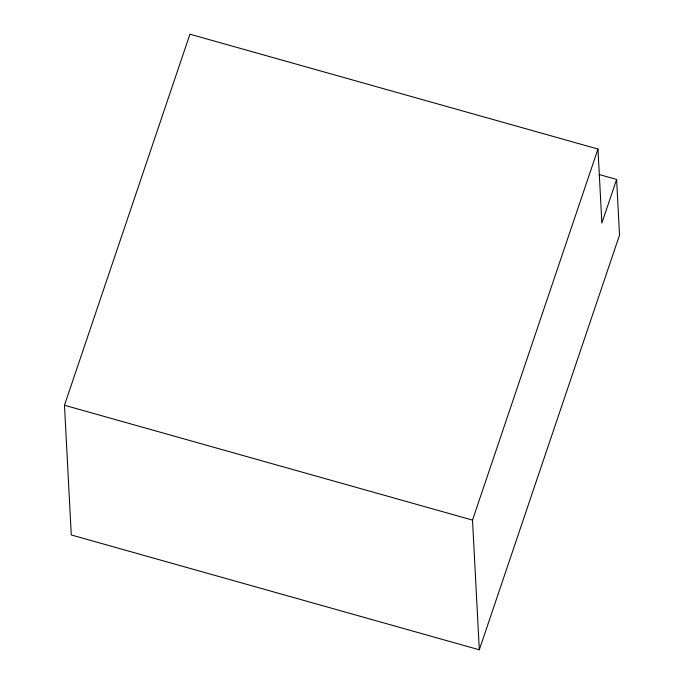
<?xml version="1.0" encoding="UTF-8"?>
<svg xmlns="http://www.w3.org/2000/svg" width="684" height="684" viewBox="0 0 684 684"><rect width="100%" height="100%" fill="white"/><g stroke="black" fill="none" stroke-linecap="round" stroke-linejoin="round"><path stroke-width="1.03" d="M616.609 179.43L619.524 235.116L479.313 649.8L71.273 534.956L64.476 405.253L189.938 34.2L597.978 149.044L601.86 223.052L616.609 179.43L599.133 174.505M479.313 649.8L472.516 520.105L597.978 149.044M64.476 405.253L472.516 520.105"/></g></svg>
